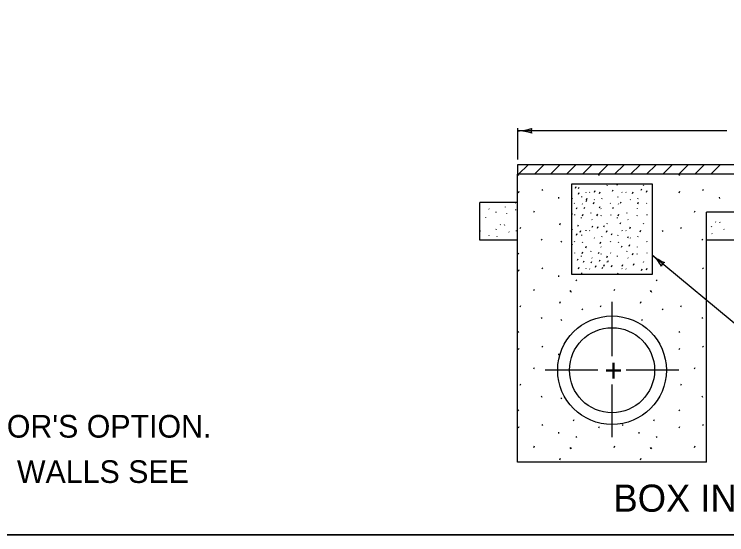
# Model space of a CAD drawing. Extents: x 1007 to 1035.5, y 1000.5 to 1021.5.
# Drawn here: x 1019.05 to 1025.34, y 1000.5 to 1005.09 of the extents above; entities that cross this region are included whole.
import ezdxf

# ---------------------------------------------------------------- set-up
doc = ezdxf.new("R2010")
doc.units = 0
for name, color, linetype in [('1', 7, 'Continuous'), ('10', 7, 'Continuous'), ('11', 7, 'Continuous')]:
    doc.layers.add(name, color=color, linetype=linetype)

msp = doc.modelspace()

# ---------------------------------------------------------------- linework, layer by layer
at = {"layer": '1'}
for p, q in [((1023.4926, 1004.0878), (1023.4926, 1003.8123)), ((1025.3369, 1004.0643), (1023.4926, 1004.0643)), ((1028.4926, 1003.7643), (1023.4926, 1003.7643)), ((1023.4926, 1003.7643), (1023.4926, 1003.681)), ((1023.5019, 1003.681), (1023.5853, 1003.7643)), ((1023.6412, 1003.681), (1023.7245, 1003.7643)), ((1023.7826, 1003.681), (1023.8659, 1003.7643)), ((1023.924, 1003.681), (1024.0073, 1003.7643)), ((1024.0654, 1003.681), (1024.1488, 1003.7643)), ((1024.2069, 1003.681), (1024.2903, 1003.7643)), ((1024.3483, 1003.681), (1024.4316, 1003.7643)), ((1024.4898, 1003.681), (1024.5731, 1003.7643)), ((1024.6311, 1003.681), (1024.7144, 1003.7643)), ((1024.7726, 1003.681), (1024.8559, 1003.7643)), ((1024.9139, 1003.681), (1024.9973, 1003.7643)), ((1025.0554, 1003.681), (1025.1388, 1003.7643)), ((1025.1968, 1003.681), (1025.2802, 1003.7643)), ((1028.4926, 1003.681), (1023.4926, 1003.681)), ((1023.4926, 1001.1393), (1023.4926, 1003.681)), ((1023.4963, 1003.6772), (1023.5022, 1003.6683)), ((1024.2052, 1003.6772), (1024.2111, 1003.6683)), ((1024.9142, 1003.6772), (1024.9201, 1003.6683)), ((1023.7065, 1003.5458), (1023.7124, 1003.5369)), ((1023.9718, 1003.5948), (1024.6801, 1003.5948)), ((1023.9718, 1002.7968), (1023.9718, 1003.5948)), ((1024.0042, 1003.5588), (1024.0101, 1003.5721)), ((1024.0302, 1003.5536), (1024.0361, 1003.5669)), ((1024.2839, 1003.5806), (1024.2863, 1003.586)), ((1024.3305, 1003.531), (1024.3364, 1003.5443)), ((1024.3704, 1003.5848), (1024.3763, 1003.5982)), ((1024.5822, 1003.5397), (1024.5881, 1003.553)), ((1024.6028, 1003.5806), (1024.6052, 1003.586)), ((1024.6801, 1003.5948), (1024.6801, 1002.7968)), ((1025.1244, 1003.5458), (1025.1303, 1003.5369)), ((1023.5011, 1003.5171), (1023.507, 1003.5304)), ((1023.853, 1003.4799), (1023.8545, 1003.4666)), ((1024.0302, 1003.5049), (1024.0361, 1003.5183)), ((1024.0585, 1003.4789), (1024.0609, 1003.4843)), ((1024.0939, 1003.5233), (1024.0963, 1003.5198)), ((1024.128, 1003.522), (1024.1304, 1003.5184)), ((1024.1708, 1003.524), (1024.1768, 1003.5373)), ((1024.2142, 1003.5119), (1024.2201, 1003.5253)), ((1024.3774, 1003.4789), (1024.3798, 1003.4843)), ((1024.4128, 1003.5233), (1024.4152, 1003.5198)), ((1024.4469, 1003.522), (1024.4493, 1003.5184)), ((1024.5058, 1003.5119), (1024.5118, 1003.5253)), ((1024.6308, 1003.524), (1024.6368, 1003.5373)), ((1024.919, 1003.5171), (1024.9249, 1003.5304)), ((1025.2709, 1003.4799), (1025.2724, 1003.4666)), ((1023.1593, 1003.0978), (1023.1593, 1003.4311)), ((1023.4926, 1003.4311), (1023.1593, 1003.4311)), ((1023.4742, 1003.4295), (1023.4766, 1003.4258)), ((1023.9733, 1003.4654), (1023.9742, 1003.464)), ((1023.9914, 1003.4268), (1023.9938, 1003.4232)), ((1024.0623, 1003.4203), (1024.0647, 1003.4167)), ((1024.0979, 1003.4389), (1024.1038, 1003.4523)), ((1024.0996, 1003.4563), (1024.1055, 1003.4697)), ((1024.1638, 1003.4198), (1024.1698, 1003.4332)), ((1024.1683, 1003.4582), (1024.1707, 1003.4545)), ((1024.2353, 1003.4652), (1024.2378, 1003.4705)), ((1024.3103, 1003.4268), (1024.3127, 1003.4232)), ((1024.3811, 1003.4203), (1024.3835, 1003.4167)), ((1024.3999, 1003.4251), (1024.4058, 1003.4384)), ((1024.4871, 1003.4582), (1024.4895, 1003.4545)), ((1024.5542, 1003.4652), (1024.5566, 1003.4705)), ((1024.5544, 1003.4198), (1024.5603, 1003.4332)), ((1024.6292, 1003.4268), (1024.6315, 1003.4232)), ((1023.1593, 1003.3691), (1023.1597, 1003.37)), ((1023.2404, 1003.3763), (1023.2428, 1003.3727)), ((1023.2998, 1003.3496), (1023.3003, 1003.3442)), ((1023.385, 1003.3892), (1023.3874, 1003.3946)), ((1023.4762, 1003.3647), (1023.4785, 1003.37)), ((1023.6358, 1003.3454), (1023.6417, 1003.3588)), ((1024.0111, 1003.3747), (1024.017, 1003.388)), ((1024.0805, 1003.3782), (1024.0864, 1003.3915)), ((1024.2159, 1003.3834), (1024.2218, 1003.3968)), ((1024.2273, 1003.3778), (1024.2298, 1003.3742)), ((1024.3323, 1003.3782), (1024.3382, 1003.3915)), ((1024.5463, 1003.3778), (1024.5487, 1003.3742)), ((1025.0537, 1003.3454), (1025.0596, 1003.3588)), ((1023.2118, 1003.2951), (1023.2143, 1003.3005)), ((1023.3938, 1003.3337), (1023.3962, 1003.3301)), ((1023.9733, 1003.3305), (1023.9742, 1003.3291)), ((1023.9937, 1003.3245), (1023.9961, 1003.3209)), ((1024.053, 1003.2978), (1024.0536, 1003.2924)), ((1024.0667, 1003.3139), (1024.0726, 1003.3273)), ((1024.1383, 1003.3375), (1024.1407, 1003.3428)), ((1024.1933, 1003.3139), (1024.1993, 1003.3273)), ((1024.2293, 1003.3129), (1024.2318, 1003.3183)), ((1024.3125, 1003.3245), (1024.3149, 1003.3209)), ((1024.3718, 1003.2978), (1024.3724, 1003.2924)), ((1024.3791, 1003.3139), (1024.385, 1003.3273)), ((1024.4571, 1003.3375), (1024.4595, 1003.3428)), ((1024.5483, 1003.3129), (1024.5506, 1003.3183)), ((1024.6314, 1003.3245), (1024.6338, 1003.3209)), ((1025.1593, 1001.1393), (1025.1593, 1003.3476)), ((1028.4926, 1003.3476), (1025.1593, 1003.3476)), ((1023.3407, 1003.2378), (1023.3431, 1003.2343)), ((1023.3748, 1003.2365), (1023.3773, 1003.2328)), ((1023.8667, 1003.2357), (1023.8726, 1003.249)), ((1024.025, 1003.2219), (1024.0309, 1003.2353)), ((1024.147, 1003.2819), (1024.1493, 1003.2783)), ((1024.1517, 1003.2132), (1024.1576, 1003.2265)), ((1024.2524, 1003.2167), (1024.2583, 1003.23)), ((1024.2839, 1003.2433), (1024.2863, 1003.2488)), ((1024.3982, 1003.2428), (1024.4041, 1003.2561)), ((1024.4658, 1003.2819), (1024.4683, 1003.2783)), ((1024.6028, 1003.2433), (1024.6052, 1003.2488)), ((1025.2388, 1003.2614), (1025.2412, 1003.2578)), ((1025.2728, 1003.2601), (1025.2753, 1003.2564)), ((1023.1633, 1003.1796), (1023.1657, 1003.185)), ((1023.3053, 1003.1934), (1023.3078, 1003.1988)), ((1023.415, 1003.1726), (1023.4174, 1003.169)), ((1023.4821, 1003.1796), (1023.4845, 1003.185)), ((1023.5159, 1003.2017), (1023.5218, 1003.215)), ((1023.9733, 1003.1956), (1023.9742, 1003.1942)), ((1024.0458, 1003.1698), (1024.0518, 1003.1831)), ((1024.0939, 1003.1861), (1024.0963, 1003.1825)), ((1024.128, 1003.1848), (1024.1304, 1003.1812)), ((1024.1968, 1003.2063), (1024.2028, 1003.2196)), ((1024.2767, 1003.1698), (1024.2826, 1003.1831)), ((1024.4128, 1003.1861), (1024.4152, 1003.1825)), ((1024.4469, 1003.1848), (1024.4493, 1003.1812)), ((1024.4815, 1003.2028), (1024.4874, 1003.2161)), ((1024.5735, 1003.1733), (1024.5794, 1003.1866)), ((1024.7682, 1003.1843), (1024.7741, 1003.1755)), ((1024.9338, 1003.2017), (1024.9398, 1003.215)), ((1025.2033, 1003.217), (1025.2058, 1003.2224)), ((1025.3131, 1003.1962), (1025.3155, 1003.1926)), ((1023.2382, 1003.1413), (1023.2406, 1003.1377)), ((1023.309, 1003.1348), (1023.3114, 1003.1312)), ((1023.7009, 1003.1069), (1023.7068, 1003.0981)), ((1024.0128, 1003.1438), (1024.0188, 1003.1571)), ((1024.0585, 1003.1417), (1024.0609, 1003.1471)), ((1024.1683, 1003.1208), (1024.1707, 1003.1173)), ((1024.2353, 1003.1279), (1024.2378, 1003.1333)), ((1024.3218, 1003.1455), (1024.3278, 1003.1588)), ((1024.3774, 1003.1417), (1024.3798, 1003.1471)), ((1024.4659, 1003.1194), (1024.4718, 1003.1328)), ((1024.4871, 1003.1208), (1024.4895, 1003.1173)), ((1024.5542, 1003.1279), (1024.5566, 1003.1333)), ((1025.1188, 1003.1069), (1025.1248, 1003.0981)), ((1025.2071, 1003.1583), (1025.2095, 1003.1548)), ((1023.4926, 1003.0978), (1023.1593, 1003.0978)), ((1023.8758, 1003.0909), (1023.8818, 1003.0821)), ((1023.9733, 1003.0607), (1023.9742, 1003.0593)), ((1023.9914, 1003.0895), (1023.9938, 1003.0859)), ((1024.0623, 1003.083), (1024.0647, 1003.0794)), ((1024.0944, 1003.0326), (1024.1003, 1003.0459)), ((1024.2212, 1003.0708), (1024.2271, 1003.0842)), ((1024.2273, 1003.0405), (1024.2298, 1003.0368)), ((1024.3103, 1003.0895), (1024.3127, 1003.0859)), ((1024.3811, 1003.083), (1024.3835, 1003.0794)), ((1024.4103, 1003.0361), (1024.4163, 1003.0494)), ((1024.4781, 1003.0465), (1024.484, 1003.0598)), ((1024.5463, 1003.0405), (1024.5487, 1003.0368)), ((1024.6292, 1003.0895), (1024.6315, 1003.0859)), ((1028.8259, 1003.0978), (1025.1593, 1003.0978)), ((1023.4963, 1002.9858), (1023.5022, 1002.9769)), ((1023.9937, 1002.9873), (1023.9961, 1002.9837)), ((1024.0614, 1002.9823), (1024.0673, 1002.9956)), ((1024.1383, 1003.0002), (1024.1407, 1003.0056)), ((1024.2055, 1002.9805), (1024.2114, 1002.9938)), ((1024.2293, 1002.9757), (1024.2318, 1002.981)), ((1024.3125, 1002.9873), (1024.3149, 1002.9837)), ((1024.4571, 1003.0002), (1024.4595, 1003.0056)), ((1024.5058, 1002.9701), (1024.5118, 1002.9834)), ((1024.5483, 1002.9757), (1024.5506, 1002.981)), ((1024.6314, 1002.9873), (1024.6338, 1002.9837)), ((1023.9733, 1002.9258), (1023.9742, 1002.9243)), ((1024.0215, 1002.9214), (1024.0274, 1002.9348)), ((1024.053, 1002.9606), (1024.0536, 1002.9552)), ((1024.0736, 1002.9041), (1024.0795, 1002.9174)), ((1024.1413, 1002.8989), (1024.1472, 1002.9123)), ((1024.147, 1002.9447), (1024.1493, 1002.9411)), ((1024.2142, 1002.9128), (1024.2201, 1002.9261)), ((1024.2802, 1002.9475), (1024.2861, 1002.9608)), ((1024.2839, 1002.9061), (1024.2863, 1002.9115)), ((1024.2888, 1002.9076), (1024.2948, 1002.9209)), ((1024.3718, 1002.9606), (1024.3724, 1002.9552)), ((1024.4658, 1002.9447), (1024.4683, 1002.9411)), ((1024.6028, 1002.9061), (1024.6052, 1002.9115)), ((1025.7352, 1002.0885), (1024.6801, 1002.9668)), ((1023.7065, 1002.8544), (1023.7124, 1002.8455)), ((1024.0302, 1002.8468), (1024.0361, 1002.8601)), ((1024.0939, 1002.8488), (1024.0963, 1002.8453)), ((1024.128, 1002.8475), (1024.1304, 1002.8438)), ((1024.1795, 1002.8624), (1024.1854, 1002.8758)), ((1024.2403, 1002.8485), (1024.2462, 1002.8618)), ((1024.2524, 1002.8711), (1024.2583, 1002.8844)), ((1024.3201, 1002.8642), (1024.326, 1002.8775)), ((1024.4128, 1002.8488), (1024.4152, 1002.8453)), ((1024.4138, 1002.8711), (1024.4198, 1002.8844)), ((1024.4469, 1002.8475), (1024.4493, 1002.8438)), ((1024.5145, 1002.8798), (1024.5204, 1002.8931)), ((1024.6291, 1002.8381), (1024.635, 1002.8514)), ((1025.1244, 1002.8544), (1025.1303, 1002.8455)), ((1023.5011, 1002.8258), (1023.507, 1002.8391)), ((1023.853, 1002.7886), (1023.8545, 1002.7753)), ((1024.6801, 1002.7968), (1023.9718, 1002.7968)), ((1024.0585, 1002.8044), (1024.0609, 1002.8098)), ((1024.3774, 1002.8044), (1024.3798, 1002.8098)), ((1024.5857, 1002.8329), (1024.5916, 1002.8463)), ((1024.0067, 1002.7493), (1024.0126, 1002.7404)), ((1024.7156, 1002.7493), (1024.7215, 1002.7404)), ((1023.6358, 1002.6541), (1023.6417, 1002.6673)), ((1024.3448, 1002.6541), (1024.3507, 1002.6673)), ((1023.954, 1002.6541), (1023.9599, 1002.6452)), ((1023.9599, 1002.6507), (1023.9658, 1002.6418)), ((1024.6629, 1002.6541), (1024.6689, 1002.6452)), ((1024.6689, 1002.6507), (1024.6748, 1002.6418)), ((1023.8667, 1002.5443), (1023.8726, 1002.5577)), ((1024.3259, 1002.0768), (1024.3259, 1002.5547)), ((1024.5756, 1002.5443), (1024.5816, 1002.5577)), ((1023.5159, 1002.5103), (1023.5218, 1002.5236)), ((1024.0592, 1002.493), (1024.0651, 1002.4841)), ((1024.2248, 1002.5103), (1024.2308, 1002.5236)), ((1024.7682, 1002.493), (1024.7741, 1002.4841)), ((1024.9338, 1002.5103), (1024.9398, 1002.5236)), ((1023.7009, 1002.4156), (1023.7068, 1002.4067)), ((1025.1188, 1002.4156), (1025.1248, 1002.4067)), ((1023.8758, 1002.3996), (1023.8818, 1002.3907)), ((1024.5848, 1002.3996), (1024.5907, 1002.3907)), ((1023.4963, 1002.2944), (1023.5022, 1002.2856)), ((1024.9142, 1002.2944), (1024.9201, 1002.2856)), ((1023.7065, 1002.1631), (1023.7124, 1002.1542)), ((1025.1244, 1002.1631), (1025.1303, 1002.1542)), ((1023.5011, 1002.1343), (1023.507, 1002.1477)), ((1023.853, 1002.0972), (1023.8545, 1002.0839)), ((1024.919, 1002.1343), (1024.9249, 1002.1477)), ((1023.6358, 1001.9627), (1023.6417, 1001.976)), ((1025.0537, 1001.9627), (1025.0596, 1001.976)), ((1024.201, 1001.9518), (1023.7363, 1001.9518)), ((1024.9155, 1001.9518), (1024.4508, 1001.9518)), ((1023.5159, 1001.8189), (1023.5218, 1001.8323)), ((1024.3259, 1001.3623), (1024.3259, 1001.8269)), ((1024.7728, 1001.7947), (1024.7741, 1001.7928)), ((1024.9338, 1001.8189), (1024.9398, 1001.8323)), ((1023.7009, 1001.7243), (1023.7068, 1001.7153)), ((1025.1188, 1001.7243), (1025.1248, 1001.7153)), ((1023.8758, 1001.7083), (1023.8818, 1001.6993)), ((1023.4963, 1001.6031), (1023.5022, 1001.5943)), ((1024.9142, 1001.6031), (1024.9201, 1001.5943)), ((1023.7065, 1001.4717), (1023.7124, 1001.4628)), ((1023.9851, 1001.5037), (1023.991, 1001.517)), ((1024.4154, 1001.4717), (1024.4213, 1001.4628)), ((1024.6941, 1001.5037), (1024.7, 1001.517)), ((1025.1244, 1001.4717), (1025.1303, 1001.4628)), ((1023.5011, 1001.443), (1023.507, 1001.4563)), ((1023.853, 1001.4058), (1023.8545, 1001.3925)), ((1024.2101, 1001.443), (1024.216, 1001.4563)), ((1024.5619, 1001.4058), (1024.5634, 1001.3925)), ((1024.919, 1001.443), (1024.9249, 1001.4563)), ((1024.0067, 1001.3666), (1024.0126, 1001.3577)), ((1024.7156, 1001.3666), (1024.7215, 1001.3577)), ((1023.6358, 1001.2713), (1023.6417, 1001.2847)), ((1024.3448, 1001.2713), (1024.3507, 1001.2847)), ((1025.0537, 1001.2713), (1025.0596, 1001.2847)), ((1023.954, 1001.2713), (1023.9599, 1001.2624)), ((1023.9599, 1001.268), (1023.9658, 1001.2591)), ((1024.6629, 1001.2713), (1024.6689, 1001.2624)), ((1024.6689, 1001.268), (1024.6748, 1001.2591)), ((1023.8667, 1001.1616), (1023.8726, 1001.1749)), ((1024.5756, 1001.1616), (1024.5816, 1001.1749)), ((1025.1593, 1001.1393), (1023.4926, 1001.1393)), ((1023.5211, 1001.1393), (1023.5218, 1001.1409)), ((1024.23, 1001.1393), (1024.2308, 1001.1409)), ((1024.939, 1001.1393), (1024.9398, 1001.1409))]:
    msp.add_line(p, q, dxfattribs=at)
for radius in [0.4792, 0.375]:
    msp.add_circle((1024.3259, 1001.9518), radius, dxfattribs=at)
for centre, radius, start, end in [((1023.4926, 1004.4553), 0.3909, 269.98778, 270), ((1023.4926, 1004.4553), 0.3909, 270, 288.66878), ((1023.4926, 1003.6734), 0.3909, 71.34716, 89.99389), ((1023.6412, 1004.0643), 0.0313, 138.7746, 220.89129), ((1024.9302, 1003.2672), 0.3909, 230.21382, 230.22605), ((1024.9302, 1003.2672), 0.3909, 230.22605, 248.89483), ((1024.43, 1002.6663), 0.3909, 31.57321, 50.21994), ((1024.7943, 1002.8716), 0.0313, 99.00064, 181.11734)]:
    msp.add_arc(centre, radius, start, end, dxfattribs=at)
at = {"layer": '10'}
msp.add_line((1035.5, 1000.5), (1007, 1000.5), dxfattribs=at)
at = {"layer": '11'}
msp.add_lwpolyline([(1007, 1000.5), (1035.5, 1000.5), (1035.5, 1021.5), (1007, 1021.5)], close=True, dxfattribs=at)

# ---------------------------------------------------------------- texts
at = {"layer": '1'}
for s, height, p in [('+', 0.2, (1024.2606, 1001.8518)), ("MEDIAN BARRIER WALL MAY BE CAST-IN-PLACE, FIXED OR SLIP-FORMED, CONTRACTOR'S OPTION.", 0.2, (1007.7395, 1001.3569)), ('WALL REINFORCEMENT IS DETAILED FOR CAST-IN-PLACE WALLS.  FOR SLIP-FORMED WALLS SEE', 0.2, (1007.7395, 1000.9569)), ('BOX INLET TYPE B', 0.24, (1024.3383, 1000.7029))]:
    msp.add_text(s, height=height, dxfattribs=at).set_placement(p)

doc.saveas('drawing.dxf')
